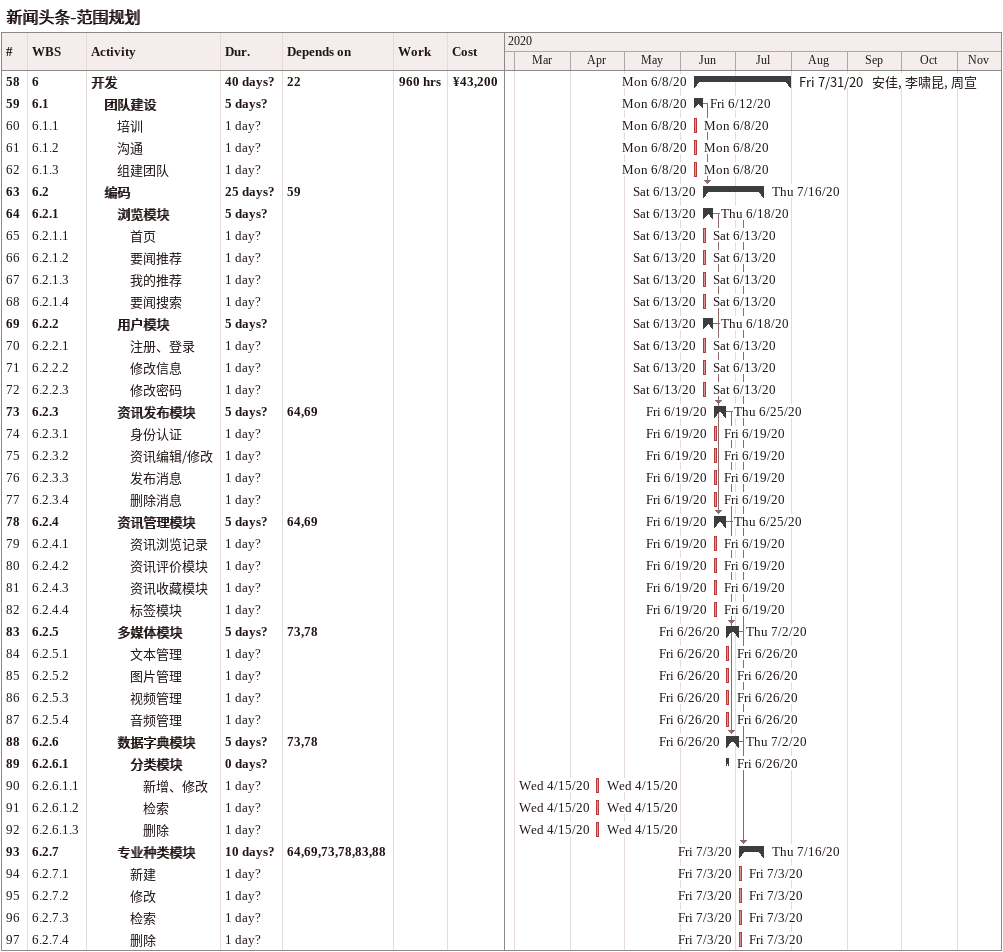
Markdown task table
新闻头条-范围规划

| ID | WBS | Task | Duration | Start | Finish | Predecessors | Resources | Work (h) | Cost (¥) |
|---|---|---|---|---|---|---|---|---|---|
| 58 | 6 | **开发** | 40d? | 2020-06-08 | 2020-07-31 | 22 | 安佳, 李啸昆, 周宣 | 960 | 43200 |
| 59 | 6.1 | **团队建设** | 5d? | 2020-06-08 | 2020-06-12 |  |  |  |  |
| 60 | 6.1.1 | 培训 | 1d? | 2020-06-08 | 2020-06-08 |  |  |  |  |
| 61 | 6.1.2 | 沟通 | 1d? | 2020-06-08 | 2020-06-08 |  |  |  |  |
| 62 | 6.1.3 | 组建团队 | 1d? | 2020-06-08 | 2020-06-08 |  |  |  |  |
| 63 | 6.2 | **编码** | 25d? | 2020-06-13 | 2020-07-16 | 59 |  |  |  |
| 64 | 6.2.1 | **浏览模块** | 5d? | 2020-06-13 | 2020-06-18 |  |  |  |  |
| 65 | 6.2.1.1 | 首页 | 1d? | 2020-06-13 | 2020-06-13 |  |  |  |  |
| 66 | 6.2.1.2 | 要闻推荐 | 1d? | 2020-06-13 | 2020-06-13 |  |  |  |  |
| 67 | 6.2.1.3 | 我的推荐 | 1d? | 2020-06-13 | 2020-06-13 |  |  |  |  |
| 68 | 6.2.1.4 | 要闻搜索 | 1d? | 2020-06-13 | 2020-06-13 |  |  |  |  |
| 69 | 6.2.2 | **用户模块** | 5d? | 2020-06-13 | 2020-06-18 |  |  |  |  |
| 70 | 6.2.2.1 | 注册、登录 | 1d? | 2020-06-13 | 2020-06-13 |  |  |  |  |
| 71 | 6.2.2.2 | 修改信息 | 1d? | 2020-06-13 | 2020-06-13 |  |  |  |  |
| 72 | 6.2.2.3 | 修改密码 | 1d? | 2020-06-13 | 2020-06-13 |  |  |  |  |
| 73 | 6.2.3 | **资讯发布模块** | 5d? | 2020-06-19 | 2020-06-25 | 64, 69 |  |  |  |
| 74 | 6.2.3.1 | 身份认证 | 1d? | 2020-06-19 | 2020-06-19 |  |  |  |  |
| 75 | 6.2.3.2 | 资讯编辑/修改 | 1d? | 2020-06-19 | 2020-06-19 |  |  |  |  |
| 76 | 6.2.3.3 | 发布消息 | 1d? | 2020-06-19 | 2020-06-19 |  |  |  |  |
| 77 | 6.2.3.4 | 删除消息 | 1d? | 2020-06-19 | 2020-06-19 |  |  |  |  |
| 78 | 6.2.4 | **资讯管理模块** | 5d? | 2020-06-19 | 2020-06-25 | 64, 69 |  |  |  |
| 79 | 6.2.4.1 | 资讯浏览记录 | 1d? | 2020-06-19 | 2020-06-19 |  |  |  |  |
| 80 | 6.2.4.2 | 资讯评价模块 | 1d? | 2020-06-19 | 2020-06-19 |  |  |  |  |
| 81 | 6.2.4.3 | 资讯收藏模块 | 1d? | 2020-06-19 | 2020-06-19 |  |  |  |  |
| 82 | 6.2.4.4 | 标签模块 | 1d? | 2020-06-19 | 2020-06-19 |  |  |  |  |
| 83 | 6.2.5 | **多媒体模块** | 5d? | 2020-06-26 | 2020-07-02 | 73, 78 |  |  |  |
| 84 | 6.2.5.1 | 文本管理 | 1d? | 2020-06-26 | 2020-06-26 |  |  |  |  |
| 85 | 6.2.5.2 | 图片管理 | 1d? | 2020-06-26 | 2020-06-26 |  |  |  |  |
| 86 | 6.2.5.3 | 视频管理 | 1d? | 2020-06-26 | 2020-06-26 |  |  |  |  |
| 87 | 6.2.5.4 | 音频管理 | 1d? | 2020-06-26 | 2020-06-26 |  |  |  |  |
| 88 | 6.2.6 | **数据字典模块** | 5d? | 2020-06-26 | 2020-07-02 | 73, 78 |  |  |  |
| 89 | 6.2.6.1 | **分类模块** | 0d? | 2020-06-26 | 2020-06-26 |  |  |  |  |
| 90 | 6.2.6.1.1 | 新增、修改 | 1d? | 2020-04-15 | 2020-04-15 |  |  |  |  |
| 91 | 6.2.6.1.2 | 检索 | 1d? | 2020-04-15 | 2020-04-15 |  |  |  |  |
| 92 | 6.2.6.1.3 | 删除 | 1d? | 2020-04-15 | 2020-04-15 |  |  |  |  |
| 93 | 6.2.7 | **专业种类模块** | 10d? | 2020-07-03 | 2020-07-16 | 64, 69, 73, 78, 83, 88 |  |  |  |
| 94 | 6.2.7.1 | 新建 | 1d? | 2020-07-03 | 2020-07-03 |  |  |  |  |
| 95 | 6.2.7.2 | 修改 | 1d? | 2020-07-03 | 2020-07-03 |  |  |  |  |
| 96 | 6.2.7.3 | 检索 | 1d? | 2020-07-03 | 2020-07-03 |  |  |  |  |
| 97 | 6.2.7.4 | 删除 | 1d? | 2020-07-03 | 2020-07-03 |  |  |  |  |
